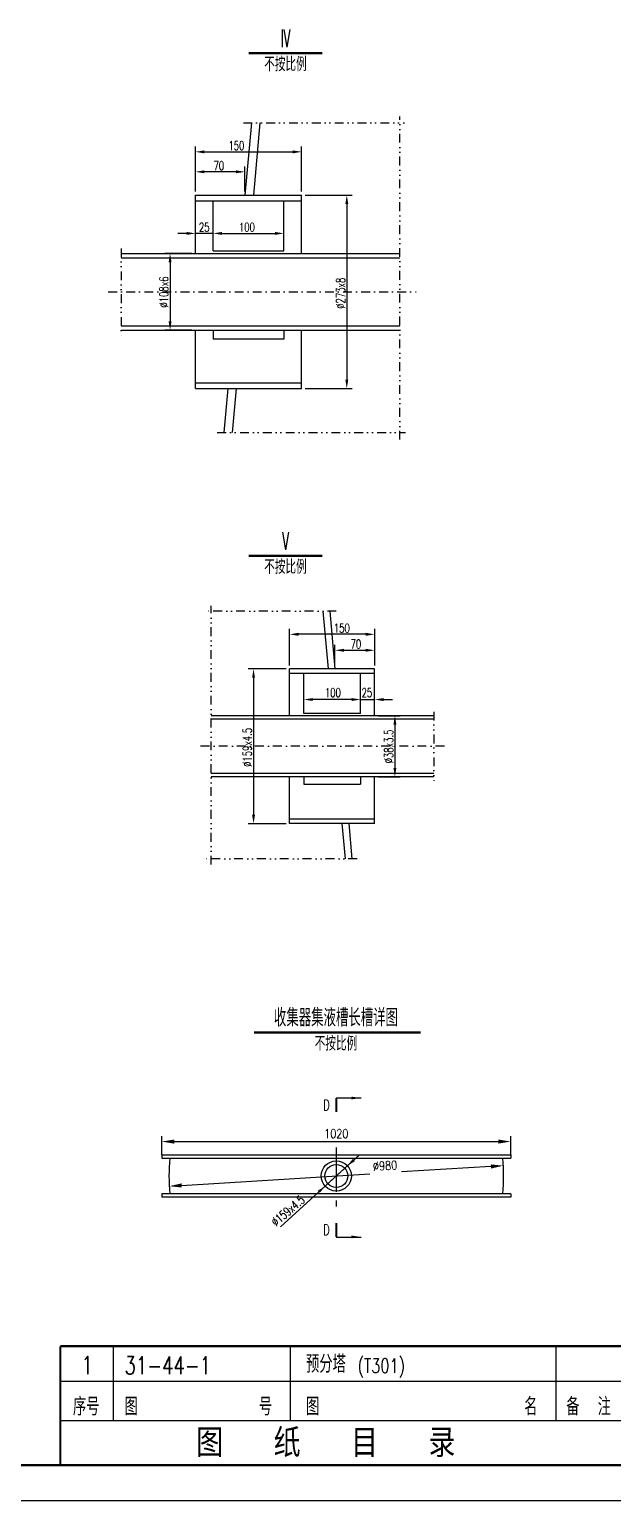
# Model space of a CAD drawing. Header units: millimetres. Extents: x 2180 to 3021, y -3886 to -2681.
# Drawn here: x 2536.9 to 2701.5, y -3878.4 to -3463.1 of the extents above; entities that cross this region are included whole.
import ezdxf
from ezdxf.enums import TextEntityAlignment as Align

# ---------------------------------------------------------------- set-up
doc = ezdxf.new("R2010")
doc.units = ezdxf.units.MM
doc.header["$LTSCALE"] = 10
doc.header["$MEASUREMENT"] = 0
for name, pattern in [('CENTER', [2, 1.25, -0.25, 0.25, -0.25]), ('DASHDOT2', [0.5, 0.25, -0.125, 0, -0.125]), ('DIVIDE2', [0.625, 0.25, -0.125, 0, -0.125, 0, -0.125])]:
    doc.linetypes.add(name, pattern=pattern)
doc.layers.get('0').update_dxf_attribs({"linetype": 'CONTINUOUS'})
doc.layers.get('DEFPOINTS').update_dxf_attribs({"linetype": 'CONTINUOUS'})
doc.layers.add('1', color=2, linetype='CENTER')
doc.layers.add('2', color=2, linetype='CONTINUOUS')
doc.styles.add('CHINA', font='txt', dxfattribs={"bigfont": 'CHINA'})
doc.styles.add('H5', font='romans', dxfattribs={"width": 0.8, "bigfont": 'HZ5.SHX'})
doc.styles.add('HZ', font='txt', dxfattribs={"width": 0.5, "bigfont": 'hztxt.shx'})
doc.styles.add('HZTXT', font='ROMANS', dxfattribs={"width": 0.7, "bigfont": 'HZTXT'})
doc.dimstyles.get("Standard").update_dxf_attribs({"dimtxt": 0.18, "dimasz": 0.18, "dimexe": 0.18, "dimexo": 0.0625, "dimgap": 0.09, "dimtad": 0, "dimtih": 1, "dimtoh": 1, "dimdec": 4, "dimzin": 12, "dimdsep": 46, "dimtxsty": 'Standard', "dimcen": 0.09, "dimadec": 0, "dimazin": 0, "dimtfac": 1, "dimtdec": 4, "dimtofl": 0, "dimtmove": 0, "dimatfit": 3, "dimfxl": 0, "dimtolj": 1, "dimtzin": 0, "dimarcsym": 0})
doc.dimstyles.new('STANDARD$0', dxfattribs={"dimscale": 0, "dimtxt": 4, "dimasz": 3, "dimexe": 1.5, "dimexo": 0, "dimgap": 1, "dimtad": 1, "dimdec": 0, "dimlfac": 5, "dimzin": 12, "dimdsep": 46, "dimtxsty": 'H5', "dimcen": 0, "dimadec": 0, "dimazin": 0, "dimtfac": 1, "dimtdec": 0, "dimtmove": 0, "dimatfit": 3, "dimfxl": 0, "dimtvp": 0.833333, "dimtolj": 1, "dimtzin": 1, "dimarcsym": 0})

# ---------------------------------------------------------------- blocks, each defined once
blk = doc.blocks.new('*D9')
at = {"color": 0, "linetype": 'ByBlock'}
for p, q in [((3857.21, -3780.99), (3910.29, -3777.73)), ((3944.52, -3775.63), (3919.23, -3777.18))]:
    blk.add_line(p, q, dxfattribs=at)
for points in [[(3944.49, -3775.05), (3944.56, -3776.21), (3948.02, -3775.41)], [(3857.18, -3780.41), (3857.25, -3781.57), (3853.72, -3781.2)]]:
    blk.add_solid(points, dxfattribs=at)
at = {"layer": 'DEFPOINTS', "color": 0, "linetype": 'ByBlock'}
for p in [(3948.02, -3775.41), (3853.72, -3781.2)]:
    blk.add_point(p, dxfattribs=at)
at = {"color": 0, "linetype": 'ByBlock', "insert": (3914.63, -3775.4), "char_height": 2.5, "attachment_point": 5, "rotation": 3.5128, "style": 'H5'}
blk.add_mtext('\\A1;∅980', dxfattribs=at)
blk = doc.blocks.new('*D8')
at = {"color": 0, "linetype": 'ByBlock'}
for p, q in [((3851.63, -3772.31), (3851.63, -3767.1)), ((3950.1, -3772.31), (3950.1, -3767.1)), ((3855.13, -3768.6), (3946.6, -3768.6))]:
    blk.add_line(p, q, dxfattribs=at)
for points in [[(3855.13, -3768.01), (3855.13, -3769.18), (3851.63, -3768.6)], [(3946.6, -3768.01), (3946.6, -3769.18), (3950.1, -3768.6)]]:
    blk.add_solid(points, dxfattribs=at)
at = {"layer": 'DEFPOINTS', "color": 0, "linetype": 'ByBlock'}
for p in [(3950.1, -3768.6), (3851.63, -3772.31), (3950.1, -3772.31)]:
    blk.add_point(p, dxfattribs=at)
at = {"color": 0, "linetype": 'ByBlock', "insert": (3900.87, -3766.35), "char_height": 2.5, "attachment_point": 5, "style": 'H5'}
blk.add_mtext('\\A1;1020', dxfattribs=at)
blk = doc.blocks.new('*D130')
at = {"color": 0, "linetype": 'ByBlock'}
for p, q in [((2683.1, -4062.78), (2683.1, -4050.05)), ((2685.6, -4051.55), (2710.6, -4051.55)), ((2713.1, -4062.78), (2713.1, -4050.05))]:
    blk.add_line(p, q, dxfattribs=at)
for points in [[(2685.6, -4051.14), (2685.6, -4051.97), (2683.1, -4051.55)], [(2710.6, -4051.14), (2710.6, -4051.97), (2713.1, -4051.55)]]:
    blk.add_solid(points, dxfattribs=at)
at = {"layer": 'DEFPOINTS', "color": 0, "linetype": 'ByBlock'}
for p in [(2713.1, -4051.55), (2683.1, -4063.78), (2713.1, -4063.78)]:
    blk.add_point(p, dxfattribs=at)
at = {"color": 0, "linetype": 'ByBlock', "insert": (2694.68, -4049.8), "char_height": 2.5, "attachment_point": 5, "style": 'HZTXT'}
blk.add_mtext('\\A1;150', dxfattribs=at)
blk = doc.blocks.new('*D129')
at = {"color": 0, "linetype": 'ByBlock'}
for p, q in [((2683.1, -4062.78), (2683.1, -4055.69)), ((2694.6, -4057.19), (2685.6, -4057.19)), ((2697.1, -4062.78), (2697.1, -4055.69))]:
    blk.add_line(p, q, dxfattribs=at)
for points in [[(2685.6, -4056.77), (2685.6, -4057.6), (2683.1, -4057.19)], [(2694.6, -4056.77), (2694.6, -4057.6), (2697.1, -4057.19)]]:
    blk.add_solid(points, dxfattribs=at)
at = {"layer": 'DEFPOINTS', "color": 0, "linetype": 'ByBlock'}
for p in [(2683.1, -4057.19), (2683.1, -4063.78), (2697.1, -4063.78)]:
    blk.add_point(p, dxfattribs=at)
at = {"color": 0, "linetype": 'ByBlock', "insert": (2689.71, -4055.44), "char_height": 2.5, "attachment_point": 5, "style": 'HZTXT'}
blk.add_mtext('\\A1;70', dxfattribs=at)
blk = doc.blocks.new('*D132')
at = {"color": 0, "linetype": 'ByBlock'}
for p, q in [((2682.1, -4080.28), (2674.46, -4080.28)), ((2675.96, -4082.78), (2675.96, -4099.38)), ((2682.1, -4101.88), (2674.46, -4101.88))]:
    blk.add_line(p, q, dxfattribs=at)
for points in [[(2675.54, -4082.78), (2676.37, -4082.78), (2675.96, -4080.28)], [(2675.54, -4099.38), (2676.37, -4099.38), (2675.96, -4101.88)]]:
    blk.add_solid(points, dxfattribs=at)
at = {"layer": 'DEFPOINTS', "color": 0, "linetype": 'ByBlock'}
for p in [(2683.1, -4080.28), (2675.96, -4101.88), (2683.1, -4101.88)]:
    blk.add_point(p, dxfattribs=at)
at = {"color": 0, "linetype": 'ByBlock', "insert": (2674.21, -4091.14), "char_height": 2.5, "attachment_point": 5, "rotation": 90, "style": 'HZTXT'}
blk.add_mtext('\\A1;∅108x6', dxfattribs=at)
blk = doc.blocks.new('*D131')
at = {"color": 0, "linetype": 'ByBlock'}
for p, q in [((2714.1, -4063.78), (2727.34, -4063.78)), ((2725.84, -4066.28), (2725.84, -4115.88)), ((2714.1, -4118.38), (2727.34, -4118.38))]:
    blk.add_line(p, q, dxfattribs=at)
for points in [[(2725.43, -4066.28), (2726.26, -4066.28), (2725.84, -4063.78)], [(2725.43, -4115.88), (2726.26, -4115.88), (2725.84, -4118.38)]]:
    blk.add_solid(points, dxfattribs=at)
at = {"layer": 'DEFPOINTS', "color": 0, "linetype": 'ByBlock'}
for p in [(2713.1, -4063.78), (2713.1, -4118.38), (2725.84, -4118.38)]:
    blk.add_point(p, dxfattribs=at)
at = {"color": 0, "linetype": 'ByBlock', "insert": (2724.09, -4091.47), "char_height": 2.5, "attachment_point": 5, "rotation": 90, "style": 'HZTXT'}
blk.add_mtext('\\A1;∅273x8', dxfattribs=at)
blk = doc.blocks.new('*D136')
at = {"color": 0, "linetype": 'ByBlock'}
for p, q in [((2615.35, -3652.1), (2604.65, -3652.1)), ((2606.15, -3654.6), (2606.15, -3693.28)), ((2615.35, -3695.78), (2604.65, -3695.78))]:
    blk.add_line(p, q, dxfattribs=at)
for points in [[(2605.74, -3654.6), (2606.57, -3654.6), (2606.15, -3652.1)], [(2605.74, -3693.28), (2606.57, -3693.28), (2606.15, -3695.78)]]:
    blk.add_solid(points, dxfattribs=at)
at = {"layer": 'DEFPOINTS', "color": 0, "linetype": 'ByBlock'}
for p in [(2616.35, -3652.1), (2606.15, -3695.78), (2616.35, -3695.78)]:
    blk.add_point(p, dxfattribs=at)
at = {"color": 0, "linetype": 'ByBlock', "insert": (2604.4, -3674.25), "char_height": 2.5, "attachment_point": 5, "rotation": 90, "style": 'HZTXT'}
blk.add_mtext('\\A1;∅159x4.5', dxfattribs=at)
blk = doc.blocks.new('*D135')
at = {"color": 0, "linetype": 'ByBlock'}
for p, q in [((2641.35, -3665.3), (2647.56, -3665.3)), ((2646.06, -3667.8), (2646.06, -3680.08)), ((2641.35, -3682.58), (2647.56, -3682.58))]:
    blk.add_line(p, q, dxfattribs=at)
for points in [[(2645.65, -3667.8), (2646.48, -3667.8), (2646.06, -3665.3)], [(2645.65, -3680.08), (2646.48, -3680.08), (2646.06, -3682.58)]]:
    blk.add_solid(points, dxfattribs=at)
at = {"layer": 'DEFPOINTS', "color": 0, "linetype": 'ByBlock'}
for p in [(2640.35, -3665.3), (2640.35, -3682.58), (2646.06, -3682.58)]:
    blk.add_point(p, dxfattribs=at)
at = {"color": 0, "linetype": 'ByBlock', "insert": (2644.31, -3673.99), "char_height": 2.5, "attachment_point": 5, "rotation": 90, "style": 'HZTXT'}
blk.add_mtext('\\A1;∅38x3.5', dxfattribs=at)
blk = doc.blocks.new('*D134')
at = {"color": 0, "linetype": 'ByBlock'}
for p, q in [((2629.15, -3651.1), (2629.15, -3645.32)), ((2640.35, -3651.1), (2640.35, -3645.32)), ((2631.65, -3646.82), (2637.85, -3646.82))]:
    blk.add_line(p, q, dxfattribs=at)
for points in [[(2631.65, -3646.41), (2631.65, -3647.24), (2629.15, -3646.82)], [(2637.85, -3646.41), (2637.85, -3647.24), (2640.35, -3646.82)]]:
    blk.add_solid(points, dxfattribs=at)
at = {"layer": 'DEFPOINTS', "color": 0, "linetype": 'ByBlock'}
for p in [(2640.35, -3646.82), (2629.15, -3652.1), (2640.35, -3652.1)]:
    blk.add_point(p, dxfattribs=at)
at = {"color": 0, "linetype": 'ByBlock', "insert": (2635.06, -3645.07), "char_height": 2.5, "attachment_point": 5, "style": 'HZTXT'}
blk.add_mtext('\\A1;70', dxfattribs=at)
blk = doc.blocks.new('*D133')
at = {"color": 0, "linetype": 'ByBlock'}
for p, q in [((2616.35, -3651.1), (2616.35, -3640.82)), ((2637.85, -3642.32), (2618.85, -3642.32)), ((2640.35, -3651.1), (2640.35, -3640.82))]:
    blk.add_line(p, q, dxfattribs=at)
for points in [[(2618.85, -3641.9), (2618.85, -3642.74), (2616.35, -3642.32)], [(2637.85, -3641.9), (2637.85, -3642.74), (2640.35, -3642.32)]]:
    blk.add_solid(points, dxfattribs=at)
at = {"layer": 'DEFPOINTS', "color": 0, "linetype": 'ByBlock'}
for p in [(2616.35, -3642.32), (2616.35, -3652.1), (2640.35, -3652.1)]:
    blk.add_point(p, dxfattribs=at)
at = {"color": 0, "linetype": 'ByBlock', "insert": (2631.08, -3640.57), "char_height": 2.5, "attachment_point": 5, "style": 'HZTXT'}
blk.add_mtext('\\A1;150', dxfattribs=at)

msp = doc.modelspace()

# ---------------------------------------------------------------- linework, layer by layer
at = {"color": 0, "linetype": 'ByBlock'}
for p, q in [((2581.2329051, -3520.6471216), (2578.7329051, -3520.6471216)), ((2583.7329051, -3525.3449005), (2583.7329051, -3519.1471216)), ((2588.7329051, -3520.6471216), (2583.7329051, -3520.6471216)), ((2588.7329051, -3524.5449005), (2588.7329051, -3519.1471216)), ((2588.7329051, -3524.5449005), (2588.7329051, -3519.1471216)), ((2591.2329051, -3520.6471216), (2593.7329051, -3520.6471216)), ((2591.2329051, -3520.6471216), (2606.2329051, -3520.6471216)), ((2608.7329051, -3524.5449005), (2608.7329051, -3519.1471216)), ((2614.3432727, -3655.3693351), (2614.3432727, -3651.0511119)), ((2628.3432727, -3652.2511119), (2616.3432727, -3652.2511119)), ((2628.3432727, -3652.2511119), (2626.3432727, -3652.2511119)), ((2630.3432727, -3655.3693351), (2630.3432727, -3651.0511119)), ((2630.3432727, -3655.3693351), (2630.3432727, -3651.0511119)), ((2630.3432727, -3652.2511119), (2634.3432727, -3652.2511119)), ((2634.3432727, -3656.0093351), (2634.3432727, -3651.0511119)), ((2636.8432727, -3652.2511119), (2639.3432727, -3652.2511119))]:
    msp.add_line(p, q, dxfattribs=at)
for p, q in [((2574.2784453, -3780.7568298), (2672.7506634, -3780.7568298)), ((2574.2784453, -3780.7568298), (2574.2784453, -3781.7568298)), ((2574.2784453, -3781.7568298), (2672.7506634, -3781.7568298)), ((2672.7506634, -3780.7568298), (2672.7506634, -3781.7568298)), ((2672.7506634, -3791.7568298), (2574.2784453, -3791.7568298)), ((2574.2784453, -3791.7568298), (2574.2784453, -3792.7568298)), ((2672.7506634, -3791.7568298), (2672.7506634, -3792.7568298)), ((2672.7506634, -3792.7568298), (2574.2784453, -3792.7568298))]:
    msp.add_line(p, q)
at = {"const_width": 0.6}
for points in [[(2623.5078179, -3768.6962939), (2623.5078179, -3764.7354313)], [(2623.5078179, -3800.0290953), (2623.5078179, -3803.9899578)]]:
    msp.add_lwpolyline(points, dxfattribs=at)
for radius in [4.25, 3.25]:
    msp.add_circle((2623.5145543, -3786.7568298), radius)
for start, end in [(173.923788532, 186.076211468), (353.923788532, 6.076211468)]:
    msp.add_arc((2623.5145543, -3786.7568298), 47.2361091, start, end)
at = {"color": 0, "linetype": 'ByBlock'}
for points in [[(2581.2329051, -3520.2304549), (2581.2329051, -3521.0637882), (2583.7329051, -3520.6471216)], [(2591.2329051, -3520.2304549), (2591.2329051, -3521.0637882), (2588.7329051, -3520.6471216)], [(2591.2329051, -3520.2304549), (2591.2329051, -3521.0637882), (2588.7329051, -3520.6471216)], [(2606.2329051, -3520.2304549), (2606.2329051, -3521.0637882), (2608.7329051, -3520.6471216)], [(2616.8432727, -3651.8344453), (2616.8432727, -3652.6677786), (2614.3432727, -3652.2511119)], [(2627.8432727, -3651.8344453), (2627.8432727, -3652.6677786), (2630.3432727, -3652.2511119)], [(2627.8432727, -3651.8344453), (2627.8432727, -3652.6677786), (2630.3432727, -3652.2511119)], [(2636.8432727, -3651.8344453), (2636.8432727, -3652.6677786), (2634.3432727, -3652.2511119)]]:
    msp.add_solid(points, dxfattribs=at)
at = {"layer": '1'}
for p, q in [((2623.5145543, -3778.6931511), (2623.5145543, -3795.3682049)), ((2630.0711017, -3780.7622384), (2607.7791539, -3801.1435625))]:
    msp.add_line(p, q, dxfattribs=at)
at = {"layer": '1', "linetype": 'Continuous'}
for p, q in [((2560.5901433, -3855.8276562), (2560.5901433, -3834.8276562)), ((2610.5901433, -3855.8276562), (2610.5901433, -3834.8276562)), ((2685.5901433, -3855.8276562), (2685.5901433, -3834.8276562)), ((2545.5901433, -3855.8276562), (2705.5901433, -3855.8276562))]:
    msp.add_line(p, q, dxfattribs=at)
at = {"layer": '1', "color": 1}
for p, q in [((2705.5901433, -3844.8276562), (2545.5901433, -3844.8276562)), ((2545.5901433, -3844.8276562), (2545.5901433, -3868.6062646))]:
    msp.add_line(p, q, dxfattribs=at)
at = {"layer": '1', "color": 1, "linetype": 'Continuous', "const_width": 0.6}
msp.add_lwpolyline([(2705.8700341, -3834.8276562), (2545.5901433, -3834.8276562)], dxfattribs=at)
at = {"layer": '2', "linetype": 'DIVIDE2'}
for p, q in [((2641.4458824, -3578.8700236), (2641.4458824, -3487.6330048)), ((2597.2725086, -3489.4119966), (2642.8037795, -3489.4119966)), ((2562.813922, -3524.9289444), (2562.813922, -3549.3860426)), ((2589.8977616, -3576.8368866), (2643.0580871, -3576.8368866)), ((2588.1728908, -3698.8294335), (2588.1728908, -3625.8398186)), ((2623.5115899, -3627.263012), (2587.0865731, -3627.263012)), ((2651.0784592, -3655.6765702), (2651.0784592, -3675.2422488)), ((2629.4113875, -3697.2029239), (2586.8831271, -3697.2029239))]:
    msp.add_line(p, q, dxfattribs=at)
at = {"layer": '2'}
for p, q in [((2599.556731, -3489.4119966), (2597.7329051, -3509.8449005)), ((2601.9662727, -3489.4119966), (2600.1424468, -3509.8449005)), ((2583.7329051, -3509.8449005), (2613.7329051, -3509.8449005)), ((2583.7329051, -3526.3449005), (2583.7329051, -3509.8449005)), ((2583.7329051, -3511.4449005), (2613.7329051, -3511.4449005)), ((2588.7329051, -3525.5449005), (2588.7329051, -3511.4449005)), ((2608.7329051, -3525.5449005), (2608.7329051, -3511.4449005)), ((2613.7329051, -3526.3449005), (2613.7329051, -3509.8449005)), ((2588.7329051, -3525.5449005), (2608.7329051, -3525.5449005)), ((2562.813922, -3526.3449005), (2641.4458824, -3526.3449005)), ((2562.813922, -3527.5449005), (2641.4458824, -3527.5449005)), ((2562.813922, -3546.7449005), (2641.4458824, -3546.7449005)), ((2562.813922, -3547.9449005), (2641.4458824, -3547.9449005)), ((2583.7329051, -3564.4449005), (2583.7329051, -3547.9449005)), ((2588.7329051, -3547.9449005), (2588.7329051, -3550.5110133)), ((2608.7329051, -3550.5110133), (2588.7329051, -3550.5110133)), ((2608.7329051, -3547.9449005), (2608.7329051, -3550.5110133)), ((2613.7329051, -3564.4449005), (2613.7329051, -3547.9449005)), ((2583.7329051, -3562.8449005), (2613.7329051, -3562.8449005)), ((2583.7329051, -3564.4449005), (2613.7329051, -3564.4449005)), ((2592.8593496, -3564.4449005), (2591.7532501, -3576.8368866)), ((2595.2688913, -3564.4449005), (2594.1627918, -3576.8368866)), ((2619.7565786, -3627.263012), (2621.2156393, -3643.6093351)), ((2621.684212, -3627.263012), (2623.1432727, -3643.6093351)), ((2610.3432727, -3656.8093351), (2610.3432727, -3643.6093351)), ((2634.3432727, -3643.6093351), (2610.3432727, -3643.6093351)), ((2634.3432727, -3644.8893351), (2610.3432727, -3644.8893351)), ((2614.3432727, -3656.1693351), (2614.3432727, -3644.8893351)), ((2630.3432727, -3656.1693351), (2630.3432727, -3644.8893351)), ((2634.3432727, -3656.8093351), (2634.3432727, -3643.6093351)), ((2651.0784592, -3656.8093351), (2588.1728908, -3656.8093351)), ((2651.0784592, -3657.7693351), (2588.1728908, -3657.7693351)), ((2630.3432727, -3656.1693351), (2614.3432727, -3656.1693351)), ((2651.0784592, -3673.1293351), (2588.1728908, -3673.1293351)), ((2651.0784592, -3674.0893351), (2588.1728908, -3674.0893351)), ((2610.3432727, -3687.2893351), (2610.3432727, -3674.0893351)), ((2614.3432727, -3674.0893351), (2614.3432727, -3676.1422253)), ((2630.3432727, -3674.0893351), (2630.3432727, -3676.1422253)), ((2634.3432727, -3687.2893351), (2634.3432727, -3674.0893351)), ((2614.3432727, -3676.1422253), (2630.3432727, -3676.1422253)), ((2634.3432727, -3686.0093351), (2610.3432727, -3686.0093351)), ((2634.3432727, -3687.2893351), (2610.3432727, -3687.2893351)), ((2625.1144837, -3687.2893351), (2625.9993633, -3697.2029239)), ((2627.0421171, -3687.2893351), (2627.9269967, -3697.2029239)), ((2623.5078179, -3764.7354313), (2630.5078179, -3764.7354313)), ((2630.0711017, -3780.7622384), (2607.7791539, -3801.1435625)), ((2623.5078179, -3803.9899578), (2630.5078179, -3803.9899578)), ((2179.8700341, -3878.4048794), (3020.8700341, -3878.4048794))]:
    msp.add_line(p, q, dxfattribs=at)
at = {"layer": '2', "linetype": 'DASHDOT2'}
for p, q in [((2559.1381923, -3537.1449005), (2646.0234183, -3537.1449005)), ((2654.0190429, -3665.4493351), (2584.5108621, -3665.4493351))]:
    msp.add_line(p, q, dxfattribs=at)
at = {"layer": '2', "linetype": 'Continuous'}
msp.add_line((2705.5901433, -3844.8276562), (2545.5901433, -3844.8276562), dxfattribs=at)
at = {"layer": '2', "const_width": 0.6}
for points in [[(2598.7759418, -3469.7674059), (2619.528449, -3469.7674059)], [(2598.7759418, -3611.6894122), (2619.528449, -3611.6894122)], [(2600.3185228, -3746.2680444), (2647.2940092, -3746.2680444)]]:
    msp.add_lwpolyline(points, dxfattribs=at)
at = {"layer": '2', "color": 1, "linetype": 'Continuous', "const_width": 0.6}
msp.add_lwpolyline([(2545.5901433, -3834.8276562), (2545.5901433, -3868.4048794)], dxfattribs=at)
at = {"layer": '2', "color": 1, "const_width": 0.6}
msp.add_lwpolyline([(2204.8700341, -3868.4048794), (3010.8700341, -3868.4048794)], dxfattribs=at)
at = {"layer": '2'}
for points in [[(2630.5078179, -3764.7354313), (2627.8498006, -3764.379134), (2627.7646621, -3765.1458857)], [(2626.6511688, -3783.8890519), (2628.1457357, -3781.9669441), (2628.8118103, -3782.5501456)], [(2620.3779399, -3789.6246076), (2618.2378967, -3790.9650011), (2618.9039713, -3791.4648992)], [(2630.5078179, -3803.9899578), (2627.8498006, -3804.3462551), (2627.7646621, -3803.5795035)]]:
    msp.add_solid(points, dxfattribs=at)
at = {"layer": 'DEFPOINTS', "color": 0, "linetype": 'ByBlock'}
for p in [(2583.7329051, -3520.6471216), (2608.7329051, -3520.6471216), (2588.7329051, -3525.5449005), (2588.7329051, -3525.5449005), (2608.7329051, -3525.5449005), (2583.7329051, -3526.3449005), (2614.3432727, -3652.2511119), (2634.3432727, -3652.2511119), (2614.3432727, -3656.1693351), (2630.3432727, -3656.1693351), (2630.3432727, -3656.1693351), (2634.3432727, -3656.8093351)]:
    msp.add_point(p, dxfattribs=at)

# ---------------------------------------------------------------- texts
at = {"color": 0, "linetype": 'ByBlock', "char_height": 2.5, "attachment_point": 5, "style": 'HZTXT'}
for s, insert in [('25', (2586.2329051, -3518.8971216)), ('100', (2598.2782928, -3518.8971216)), ('100', (2622.5544276, -3650.3044748)), ('25', (2632.1553185, -3650.3044748))]:
    msp.add_mtext(s, dxfattribs=dict(at, insert=insert))
at = {"layer": '1'}
for s, height, style, width, p in [('IV', 5, 'HZ', 0.5, (2609.1576694, -3468.0562342)), ('不按比例', 4, 'HZ', 0.75, (2609.1576694, -3474.8673549)), ('V', 5, 'HZ', 0.5, (2609.1576694, -3609.9782404)), ('不按比例', 4, 'HZ', 0.75, (2609.1576694, -3616.7893612)), ('收集器集液槽长槽详图', 5, 'HZTXT', 0.7, (2623.420889, -3744.5568727)), ('不按比例', 4, 'HZ', 0.75, (2623.420889, -3751.3679934))]:
    msp.add_text(s, height=height, dxfattribs=dict(at, style=style, width=width)).set_placement(p, align=Align.CENTER)
at = {"layer": '1', "style": 'HZTXT', "width": 0.75}
for s, height, p in [('1', 5, (2551.5564255, -3842.6924516)), ('31-44-1', 5, (2563.7277743, -3842.7475487)), ('预分塔', 5, (2614.9647076, -3842.3370611)), ('(T301)', 4, (2629.5218414, -3842.3370611)), ('序号', 5, (2549.1701562, -3854.3700129)), ('图', 5, (2563.7277743, -3854.3700129)), ('号', 5, (2601.6371819, -3854.3700129)), ('图', 5, (2614.9647076, -3854.3700129)), ('名', 5, (2676.5674953, -3854.3700129)), ('备', 5, (2688.4141853, -3854.3700129)), ('注', 5, (2697.2992024, -3854.3700129))]:
    msp.add_text(s, height=height, dxfattribs=at).set_placement(p)
at = {"layer": '1', "style": 'CHINA'}
msp.add_text('图  纸  目  录', height=8, dxfattribs=at).set_placement((2583.9557238, -3866.1285661))
at = {"layer": '2', "style": 'H5', "width": 0.7}
for p in [(2619.8015782, -3768.2444989), (2619.8015782, -3803.4581369)]:
    msp.add_text('D', height=3, dxfattribs=at).set_placement(p)
msp.add_text('%%C159x4.5', height=2.5, rotation=40.620306366, dxfattribs=at).set_placement((2606.4983497, -3801.1294767))

# ---------------------------------------------------------------- dimensions: what is measured, and where the dimension line sits
at = {"layer": '2'}
for base, p1, p2, text, picture, middle, set_off in [((2613.7329051, -3497.623643), (2583.7329051, -3509.8449005), (2613.7329051, -3509.8449005), '150', '*D130', (2595.3176487, -3497.623643), (-99.3668506, 553.930462)), ((2583.7329051, -3503.2552837), (2597.7329051, -3509.8449005), (2583.7329051, -3509.8449005), '70', '*D129', (2590.3454326, -3503.2552837), (-99.3668506, 553.930462)), ((2610.3432727, -3633.8323291), (2634.3432727, -3643.6093351), (2610.3432727, -3643.6093351), '150', '*D133', (2625.0754778, -3633.8323291), (-6.0035859, 8.4861699)), ((2634.3432727, -3638.3376416), (2623.1432727, -3643.6093351), (2634.3432727, -3643.6093351), '70', '*D134', (2629.0532507, -3638.3376416), (-6.0035859, 8.4861699))]:
    dim = msp.add_linear_dim(base=base, p1=p1, p2=p2, text=text, dimstyle='STANDARD$0', override={"dimtxt": 2.5, "dimasz": 2.5, "dimexe": 1.5, "dimexo": 1, "dimgap": 0.5, "dimtad": 1, "dimtih": 0, "dimtoh": 0, "dimdec": 3, "dimzin": 8, "dimtxsty": 'HZTXT', "dimcen": 0, "dimtfac": 0.6, "dimtdec": 3, "dimtofl": 1, "dimtzin": 8}, dxfattribs=at)
    dim.commit()
    dim.dimension.update_dxf_attribs({"geometry": picture, "text_midpoint": middle, "dimtype": 160, "insert": set_off})
for base, p1, p2, angle, text, picture, middle, set_off in [((2626.4768652, -3564.4449005), (2613.7329051, -3509.8449005), (2613.7329051, -3564.4449005), 90, '%%c273x8', '*D131', (2626.4768652, -3537.5420533), (-99.3668506, 553.930462)), ((2576.5889645, -3547.9449005), (2583.7329051, -3526.3449005), (2583.7329051, -3547.9449005), 90, '%%c108x6', '*D132', (2576.5889645, -3537.2107809), (-99.3668506, 553.930462)), ((2600.1481046, -3687.2893351), (2610.3432727, -3643.6093351), (2610.3432727, -3687.2893351), 270, '%%c159x4.5', '*D136', (2600.1481046, -3665.7670574), (-6.0035859, 8.4861699)), ((2640.0584251, -3674.0893351), (2634.3432727, -3656.8093351), (2634.3432727, -3674.0893351), 270, '%%c38x3.5', '*D135', (2640.0584251, -3665.5020394), (-6.0035859, 8.4861699))]:
    dim = msp.add_linear_dim(base=base, p1=p1, p2=p2, angle=angle, text=text, dimstyle='STANDARD$0', override={"dimtxt": 2.5, "dimasz": 2.5, "dimexe": 1.5, "dimexo": 1, "dimgap": 0.5, "dimtad": 1, "dimtih": 0, "dimtoh": 0, "dimdec": 3, "dimzin": 8, "dimtxsty": 'HZTXT', "dimcen": 0, "dimtfac": 0.6, "dimtdec": 3, "dimtofl": 1, "dimtzin": 8}, dxfattribs=at)
    dim.commit()
    dim.dimension.update_dxf_attribs({"geometry": picture, "text_midpoint": middle, "dimtype": 160, "insert": set_off})
dim = msp.add_linear_dim(base=(2672.7506634, -3777.0451882), p1=(2574.2784453, -3780.7568298), p2=(2672.7506634, -3780.7568298), text='1020', dimstyle='STANDARD$0', override={"dimscale": 1, "dimtxt": 2.5, "dimasz": 3.5, "dimlfac": 20, "dimtofl": 1, "dimtmove": 2}, dxfattribs=at)
dim.commit()
dim.dimension.update_dxf_attribs({"geometry": '*D8', "text_midpoint": (2642.4717218, -3774.7951882), "insert": (-1277.3538417, -8.4491022)})
dim = msp.add_diameter_dim_2p(p1=(2576.3671977, -3789.6510932), p2=(2670.661911, -3783.8625663), text='%%C980', dimstyle='Standard', override={"dimtxt": 2.5, "dimasz": 3.5, "dimexe": 1.5, "dimexo": 0, "dimgap": 1, "dimtad": 1, "dimtih": 0, "dimtoh": 0, "dimlfac": 20, "dimzin": 1, "dimtxsty": 'H5', "dimcen": 0, "dimtix": 1, "dimtofl": 1, "dimtmove": 2, "dimtvp": 0.833333, "dimtzin": 1}, dxfattribs=at)
dim.commit()
dim.dimension.update_dxf_attribs({"geometry": '*D9', "text_midpoint": (2637.2792492, -3783.8470479), "dimtype": 163, "insert": (-1277.3538417, -8.4491022)})

doc.saveas('drawing.dxf')
